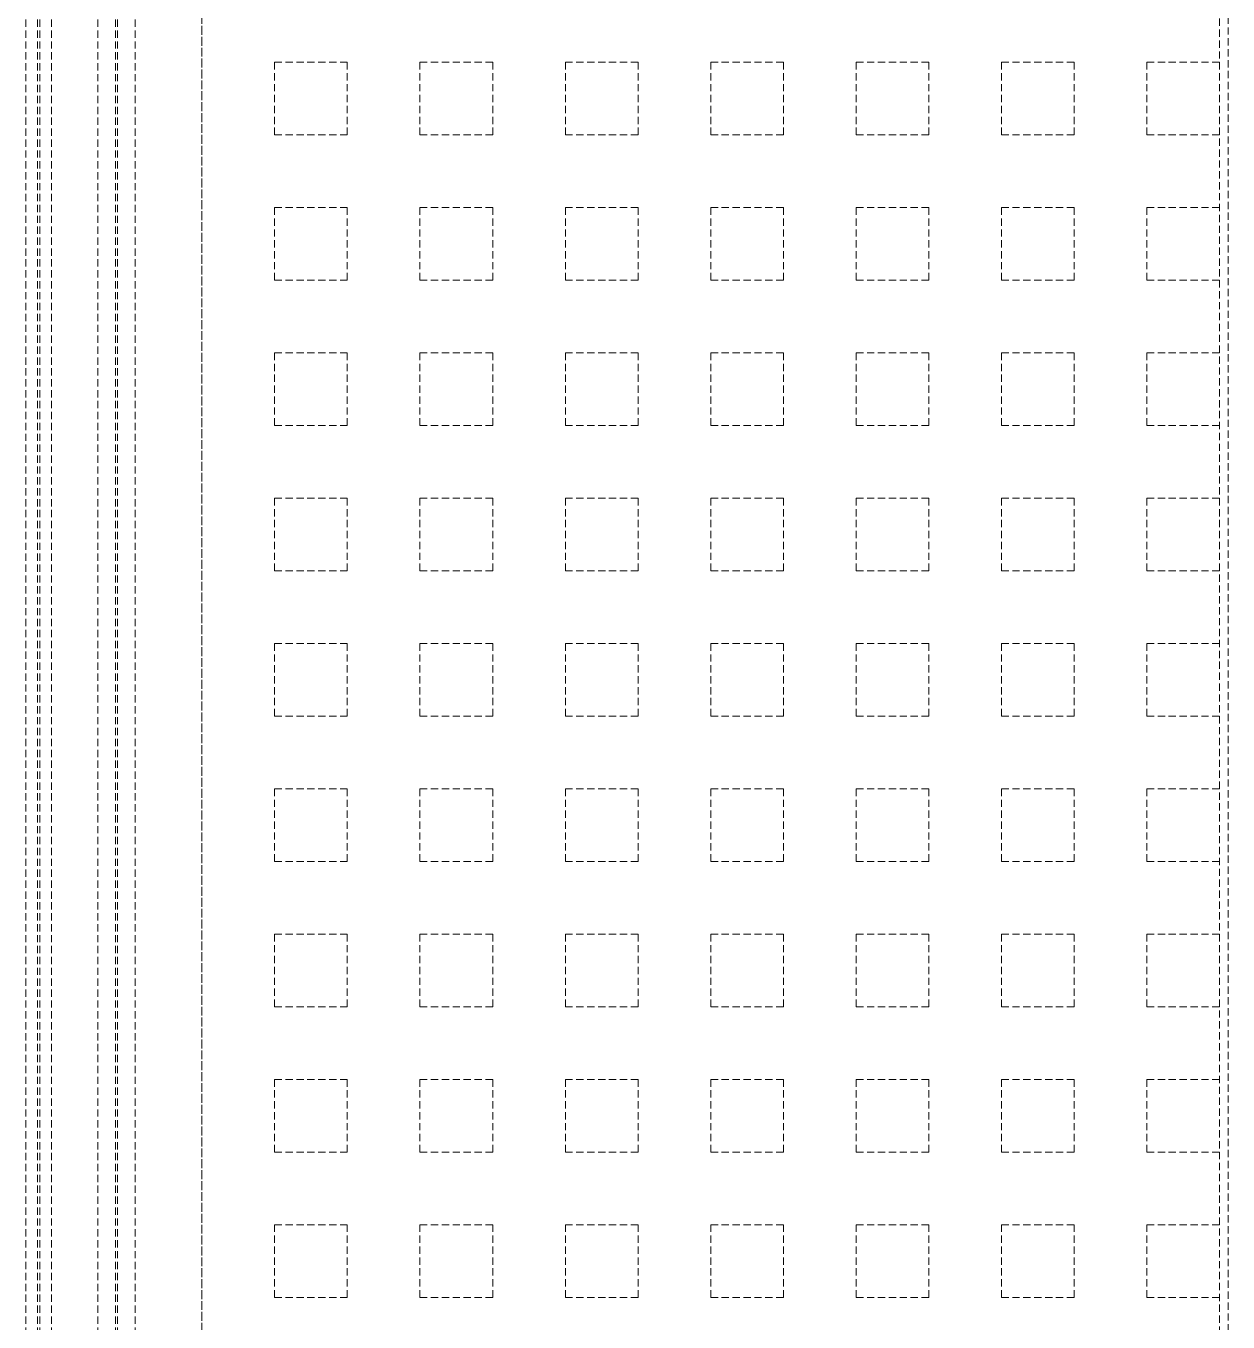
# Model space of a CAD drawing. Extents: x -1457 to 23780, y -2071 to 4205.
# Drawn here: x 4781.45 to 4822.79, y 1339.15 to 1383.75 of the extents above; entities that cross this region are included whole.
import ezdxf

# ---------------------------------------------------------------- set-up
doc = ezdxf.new("R2010")
doc.units = 0
doc.header["$MEASUREMENT"] = 0
doc.linetypes.add('HIDDEN', pattern=[0.375, 0.25, -0.125])
doc.layers.add('M-TEFRIS2-015', color=129, linetype='Continuous', lineweight=9)

msp = doc.modelspace()

# ---------------------------------------------------------------- linework, layer by layer
at = {"layer": 'M-TEFRIS2-015', "linetype": 'HIDDEN', "lineweight": 0}
for p, q in [((4787.5, 320), (4787.5, 2034.619)), ((4787.5, 2034.319), (4787.5, 320)), ((4822.5, 285), (4822.5, 2034.319)), ((4822.793, 284.7), (4822.793, 2034.319)), ((4781.447, 1318.469), (4781.447, 1477.045)), ((4781.847, 1318.469), (4781.847, 1477.045)), ((4781.923, 1318.469), (4781.923, 1477.045)), ((4782.323, 1318.469), (4782.323, 1477.045)), ((4783.923, 1318.469), (4783.923, 1477.045)), ((4784.523, 1318.469), (4784.523, 1477.045)), ((4784.599, 1318.469), (4784.599, 1477.045)), ((4785.199, 1318.469), (4785.199, 1477.045)), ((4787.5, 1382.5), (4787.5, 1382.5)), ((4790, 1382.5), (4792.5, 1382.5)), ((4790, 1380), (4790, 1382.5)), ((4792.5, 1380), (4792.5, 1382.5)), ((4795, 1382.5), (4797.5, 1382.5)), ((4795, 1380), (4795, 1382.5)), ((4797.5, 1380), (4797.5, 1382.5)), ((4800, 1382.5), (4802.5, 1382.5)), ((4800, 1380), (4800, 1382.5)), ((4802.5, 1380), (4802.5, 1382.5)), ((4805, 1382.5), (4807.5, 1382.5)), ((4805, 1380), (4805, 1382.5)), ((4807.5, 1380), (4807.5, 1382.5)), ((4810, 1382.5), (4812.5, 1382.5)), ((4810, 1380), (4810, 1382.5)), ((4812.5, 1380), (4812.5, 1382.5)), ((4815, 1382.5), (4817.5, 1382.5)), ((4815, 1380), (4815, 1382.5)), ((4817.5, 1380), (4817.5, 1382.5)), ((4820, 1382.5), (4822.5, 1382.5)), ((4820, 1380), (4820, 1382.5)), ((4787.5, 1380), (4787.5, 1380)), ((4790, 1380), (4792.5, 1380)), ((4795, 1380), (4797.5, 1380)), ((4800, 1380), (4802.5, 1380)), ((4805, 1380), (4807.5, 1380)), ((4810, 1380), (4812.5, 1380)), ((4815, 1380), (4817.5, 1380)), ((4820, 1380), (4822.5, 1380)), ((4787.5, 1377.5), (4787.5, 1377.5)), ((4790, 1377.5), (4792.5, 1377.5)), ((4790, 1375), (4790, 1377.5)), ((4792.5, 1375), (4792.5, 1377.5)), ((4795, 1377.5), (4797.5, 1377.5)), ((4795, 1375), (4795, 1377.5)), ((4797.5, 1375), (4797.5, 1377.5)), ((4800, 1377.5), (4802.5, 1377.5)), ((4800, 1375), (4800, 1377.5)), ((4802.5, 1375), (4802.5, 1377.5)), ((4805, 1377.5), (4807.5, 1377.5)), ((4805, 1375), (4805, 1377.5)), ((4807.5, 1375), (4807.5, 1377.5)), ((4810, 1377.5), (4812.5, 1377.5)), ((4810, 1375), (4810, 1377.5)), ((4812.5, 1375), (4812.5, 1377.5)), ((4815, 1377.5), (4817.5, 1377.5)), ((4815, 1375), (4815, 1377.5)), ((4817.5, 1375), (4817.5, 1377.5)), ((4820, 1377.5), (4822.5, 1377.5)), ((4820, 1375), (4820, 1377.5)), ((4787.5, 1375), (4787.5, 1375)), ((4790, 1375), (4792.5, 1375)), ((4795, 1375), (4797.5, 1375)), ((4800, 1375), (4802.5, 1375)), ((4805, 1375), (4807.5, 1375)), ((4810, 1375), (4812.5, 1375)), ((4815, 1375), (4817.5, 1375)), ((4820, 1375), (4822.5, 1375)), ((4787.5, 1372.5), (4787.5, 1372.5)), ((4790, 1372.5), (4792.5, 1372.5)), ((4790, 1370), (4790, 1372.5)), ((4792.5, 1370), (4792.5, 1372.5)), ((4795, 1372.5), (4797.5, 1372.5)), ((4795, 1370), (4795, 1372.5)), ((4797.5, 1370), (4797.5, 1372.5)), ((4800, 1372.5), (4802.5, 1372.5)), ((4800, 1370), (4800, 1372.5)), ((4802.5, 1370), (4802.5, 1372.5)), ((4805, 1372.5), (4807.5, 1372.5)), ((4805, 1370), (4805, 1372.5)), ((4807.5, 1370), (4807.5, 1372.5)), ((4810, 1372.5), (4812.5, 1372.5)), ((4810, 1370), (4810, 1372.5)), ((4812.5, 1370), (4812.5, 1372.5)), ((4815, 1372.5), (4817.5, 1372.5)), ((4815, 1370), (4815, 1372.5)), ((4817.5, 1370), (4817.5, 1372.5)), ((4820, 1372.5), (4822.5, 1372.5)), ((4820, 1370), (4820, 1372.5)), ((4787.5, 1370), (4787.5, 1370)), ((4790, 1370), (4792.5, 1370)), ((4795, 1370), (4797.5, 1370)), ((4800, 1370), (4802.5, 1370)), ((4805, 1370), (4807.5, 1370)), ((4810, 1370), (4812.5, 1370)), ((4815, 1370), (4817.5, 1370)), ((4820, 1370), (4822.5, 1370)), ((4787.5, 1367.5), (4787.5, 1367.5)), ((4790, 1367.5), (4792.5, 1367.5)), ((4790, 1365), (4790, 1367.5)), ((4792.5, 1365), (4792.5, 1367.5)), ((4795, 1367.5), (4797.5, 1367.5)), ((4795, 1365), (4795, 1367.5)), ((4797.5, 1365), (4797.5, 1367.5)), ((4800, 1367.5), (4802.5, 1367.5)), ((4800, 1365), (4800, 1367.5)), ((4802.5, 1365), (4802.5, 1367.5)), ((4805, 1367.5), (4807.5, 1367.5)), ((4805, 1365), (4805, 1367.5)), ((4807.5, 1365), (4807.5, 1367.5)), ((4810, 1367.5), (4812.5, 1367.5)), ((4810, 1365), (4810, 1367.5)), ((4812.5, 1365), (4812.5, 1367.5)), ((4815, 1367.5), (4817.5, 1367.5)), ((4815, 1365), (4815, 1367.5)), ((4817.5, 1365), (4817.5, 1367.5)), ((4820, 1367.5), (4822.5, 1367.5)), ((4820, 1365), (4820, 1367.5)), ((4787.5, 1365), (4787.5, 1365)), ((4790, 1365), (4792.5, 1365)), ((4795, 1365), (4797.5, 1365)), ((4800, 1365), (4802.5, 1365)), ((4805, 1365), (4807.5, 1365)), ((4810, 1365), (4812.5, 1365)), ((4815, 1365), (4817.5, 1365)), ((4820, 1365), (4822.5, 1365)), ((4787.5, 1362.5), (4787.5, 1362.5)), ((4790, 1362.5), (4792.5, 1362.5)), ((4790, 1360), (4790, 1362.5)), ((4792.5, 1360), (4792.5, 1362.5)), ((4795, 1362.5), (4797.5, 1362.5)), ((4795, 1360), (4795, 1362.5)), ((4797.5, 1360), (4797.5, 1362.5)), ((4800, 1362.5), (4802.5, 1362.5)), ((4800, 1360), (4800, 1362.5)), ((4802.5, 1360), (4802.5, 1362.5)), ((4805, 1362.5), (4807.5, 1362.5)), ((4805, 1360), (4805, 1362.5)), ((4807.5, 1360), (4807.5, 1362.5)), ((4810, 1362.5), (4812.5, 1362.5)), ((4810, 1360), (4810, 1362.5)), ((4812.5, 1360), (4812.5, 1362.5)), ((4815, 1362.5), (4817.5, 1362.5)), ((4815, 1360), (4815, 1362.5)), ((4817.5, 1360), (4817.5, 1362.5)), ((4820, 1362.5), (4822.5, 1362.5)), ((4820, 1360), (4820, 1362.5)), ((4787.5, 1360), (4787.5, 1360)), ((4790, 1360), (4792.5, 1360)), ((4795, 1360), (4797.5, 1360)), ((4800, 1360), (4802.5, 1360)), ((4805, 1360), (4807.5, 1360)), ((4810, 1360), (4812.5, 1360)), ((4815, 1360), (4817.5, 1360)), ((4820, 1360), (4822.5, 1360)), ((4787.5, 1357.5), (4787.5, 1357.5)), ((4790, 1357.5), (4792.5, 1357.5)), ((4790, 1355), (4790, 1357.5)), ((4792.5, 1355), (4792.5, 1357.5)), ((4795, 1357.5), (4797.5, 1357.5)), ((4795, 1355), (4795, 1357.5)), ((4797.5, 1355), (4797.5, 1357.5)), ((4800, 1357.5), (4802.5, 1357.5)), ((4800, 1355), (4800, 1357.5)), ((4802.5, 1355), (4802.5, 1357.5)), ((4805, 1357.5), (4807.5, 1357.5)), ((4805, 1355), (4805, 1357.5)), ((4807.5, 1355), (4807.5, 1357.5)), ((4810, 1357.5), (4812.5, 1357.5)), ((4810, 1355), (4810, 1357.5)), ((4812.5, 1355), (4812.5, 1357.5)), ((4815, 1357.5), (4817.5, 1357.5)), ((4815, 1355), (4815, 1357.5)), ((4817.5, 1355), (4817.5, 1357.5)), ((4820, 1357.5), (4822.5, 1357.5)), ((4820, 1355), (4820, 1357.5)), ((4787.5, 1355), (4787.5, 1355)), ((4790, 1355), (4792.5, 1355)), ((4795, 1355), (4797.5, 1355)), ((4800, 1355), (4802.5, 1355)), ((4805, 1355), (4807.5, 1355)), ((4810, 1355), (4812.5, 1355)), ((4815, 1355), (4817.5, 1355)), ((4820, 1355), (4822.5, 1355)), ((4787.5, 1352.5), (4787.5, 1352.5)), ((4790, 1352.5), (4792.5, 1352.5)), ((4790, 1350), (4790, 1352.5)), ((4792.5, 1350), (4792.5, 1352.5)), ((4795, 1352.5), (4797.5, 1352.5)), ((4795, 1350), (4795, 1352.5)), ((4797.5, 1350), (4797.5, 1352.5)), ((4800, 1352.5), (4802.5, 1352.5)), ((4800, 1350), (4800, 1352.5)), ((4802.5, 1350), (4802.5, 1352.5)), ((4805, 1352.5), (4807.5, 1352.5)), ((4805, 1350), (4805, 1352.5)), ((4807.5, 1350), (4807.5, 1352.5)), ((4810, 1352.5), (4812.5, 1352.5)), ((4810, 1350), (4810, 1352.5)), ((4812.5, 1350), (4812.5, 1352.5)), ((4815, 1352.5), (4817.5, 1352.5)), ((4815, 1350), (4815, 1352.5)), ((4817.5, 1350), (4817.5, 1352.5)), ((4820, 1352.5), (4822.5, 1352.5)), ((4820, 1350), (4820, 1352.5)), ((4787.5, 1350), (4787.5, 1350)), ((4790, 1350), (4792.5, 1350)), ((4795, 1350), (4797.5, 1350)), ((4800, 1350), (4802.5, 1350)), ((4805, 1350), (4807.5, 1350)), ((4810, 1350), (4812.5, 1350)), ((4815, 1350), (4817.5, 1350)), ((4820, 1350), (4822.5, 1350)), ((4787.5, 1347.5), (4787.5, 1347.5)), ((4790, 1347.5), (4792.5, 1347.5)), ((4790, 1345), (4790, 1347.5)), ((4792.5, 1345), (4792.5, 1347.5)), ((4795, 1347.5), (4797.5, 1347.5)), ((4795, 1345), (4795, 1347.5)), ((4797.5, 1345), (4797.5, 1347.5)), ((4800, 1347.5), (4802.5, 1347.5)), ((4800, 1345), (4800, 1347.5)), ((4802.5, 1345), (4802.5, 1347.5)), ((4805, 1347.5), (4807.5, 1347.5)), ((4805, 1345), (4805, 1347.5)), ((4807.5, 1345), (4807.5, 1347.5)), ((4810, 1347.5), (4812.5, 1347.5)), ((4810, 1345), (4810, 1347.5)), ((4812.5, 1345), (4812.5, 1347.5)), ((4815, 1347.5), (4817.5, 1347.5)), ((4815, 1345), (4815, 1347.5)), ((4817.5, 1345), (4817.5, 1347.5)), ((4820, 1347.5), (4822.5, 1347.5)), ((4820, 1345), (4820, 1347.5)), ((4787.5, 1345), (4787.5, 1345)), ((4790, 1345), (4792.5, 1345)), ((4795, 1345), (4797.5, 1345)), ((4800, 1345), (4802.5, 1345)), ((4805, 1345), (4807.5, 1345)), ((4810, 1345), (4812.5, 1345)), ((4815, 1345), (4817.5, 1345)), ((4820, 1345), (4822.5, 1345)), ((4787.5, 1342.5), (4787.5, 1342.5)), ((4790, 1342.5), (4792.5, 1342.5)), ((4790, 1340), (4790, 1342.5)), ((4792.5, 1340), (4792.5, 1342.5)), ((4795, 1342.5), (4797.5, 1342.5)), ((4795, 1340), (4795, 1342.5)), ((4797.5, 1340), (4797.5, 1342.5)), ((4800, 1342.5), (4802.5, 1342.5)), ((4800, 1340), (4800, 1342.5)), ((4802.5, 1340), (4802.5, 1342.5)), ((4805, 1342.5), (4807.5, 1342.5)), ((4805, 1340), (4805, 1342.5)), ((4807.5, 1340), (4807.5, 1342.5)), ((4810, 1342.5), (4812.5, 1342.5)), ((4810, 1340), (4810, 1342.5)), ((4812.5, 1340), (4812.5, 1342.5)), ((4815, 1342.5), (4817.5, 1342.5)), ((4815, 1340), (4815, 1342.5)), ((4817.5, 1340), (4817.5, 1342.5)), ((4820, 1342.5), (4822.5, 1342.5)), ((4820, 1340), (4820, 1342.5)), ((4787.5, 1340), (4787.5, 1340)), ((4790, 1340), (4792.5, 1340)), ((4795, 1340), (4797.5, 1340)), ((4800, 1340), (4802.5, 1340)), ((4805, 1340), (4807.5, 1340)), ((4810, 1340), (4812.5, 1340)), ((4815, 1340), (4817.5, 1340)), ((4820, 1340), (4822.5, 1340))]:
    msp.add_line(p, q, dxfattribs=at)

doc.saveas('drawing.dxf')
